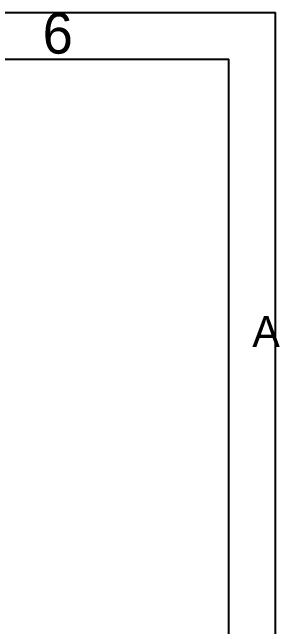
# Model space of a CAD drawing. Header units: millimetres. Extents: x 0 to 297, y 0 to 210.
# Drawn here: x 274.4 to 297.4, y 157.4 to 210.2 of the extents above; entities that cross this region are included whole.
import ezdxf

# ---------------------------------------------------------------- set-up
doc = ezdxf.new("R2010")
doc.units = ezdxf.units.MM
doc.layers.add('图框', color=7, linetype='Continuous')
doc.styles.add('SLDTEXTSTYLE1', font='')
doc.styles.get('SLDTEXTSTYLE1').set_extended_font_data('汉仪长仿宋体')

msp = doc.modelspace()

# ---------------------------------------------------------------- linework, layer by layer
at = {"layer": '图框'}
for p in [(0, 210.1898854), (297, 0.1898854)]:
    msp.add_line(p, (297, 210.1898854), dxfattribs=at)
at = {"layer": '图框', "linetype": 'Continuous', "lineweight": 25}
for p in [(15, 206.1898854), (293, 4.1898854)]:
    msp.add_line(p, (293, 206.1898854), dxfattribs=at)

# ---------------------------------------------------------------- texts
at = {"layer": '图框', "attachment_point": 2, "style": 'SLDTEXTSTYLE1'}
for s, insert, char_height in [('6', (278.296875, 210.1591163), 3.5), ('A', (296.2021159, 184.1241742), 2.6458333)]:
    msp.add_mtext(s, dxfattribs=dict(at, insert=insert, char_height=char_height))

doc.saveas('drawing.dxf')
